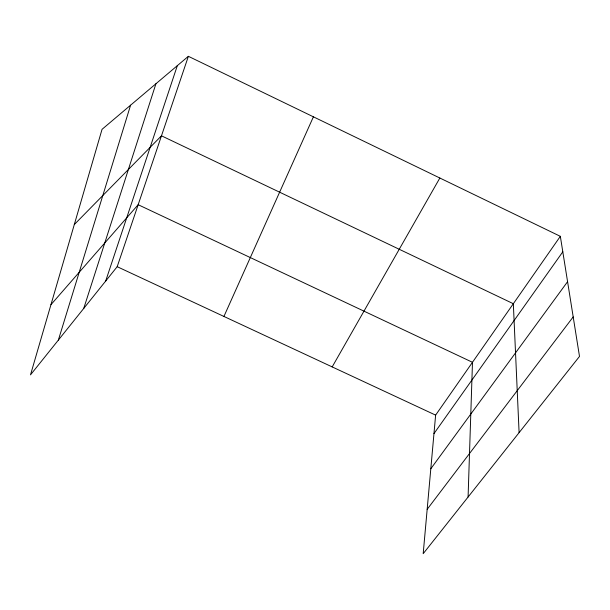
<?xml version="1.0" encoding="UTF-8"?>
<svg xmlns="http://www.w3.org/2000/svg" width="610" height="610" viewBox="0 0 610 610"><rect width="100%" height="100%" fill="white"/><g stroke="black" fill="none" stroke-linecap="round" stroke-linejoin="round"><path stroke-width="0.91" d="M468.083 497.02L472.483 362.294L138.165 204.708L50.958 304.664M560.338 236.329L435.624 415.128L423.188 553.689L579.5 356.415L560.338 236.329L188.376 56.311L102.045 129.328L30.5 374.86L117.189 266.692L188.376 56.311M58.354 340.106L130.586 105.187M83.738 308.439L155.924 83.761M105.675 281.065L177.319 65.659M223.931 316.453L313.403 116.823M332.183 366.915L439.848 178.021M433.962 433.618L562.809 251.808M430.805 468.77L567.574 281.69M427.168 509.327L573.194 316.91M74.29 224.571L161.475 135.809L513.338 303.719L519.102 432.635M117.189 266.692L435.624 415.128"/></g></svg>
